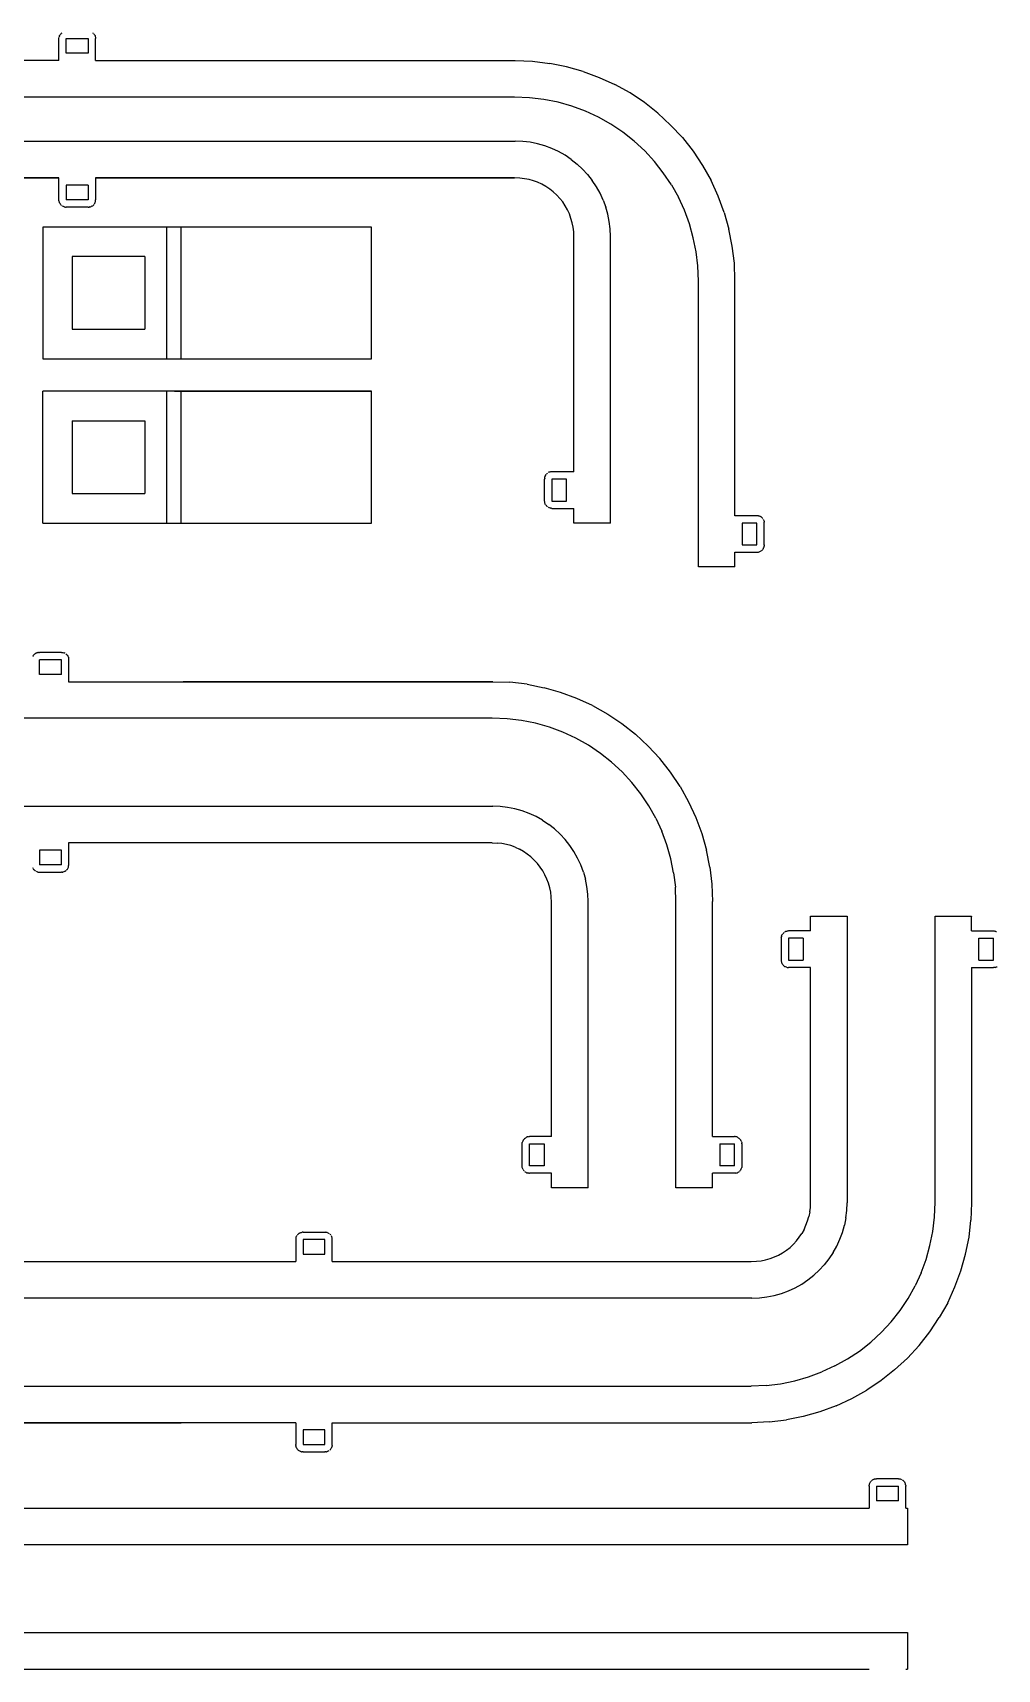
# Model space of a CAD drawing. Extents: x 317 to 717, y -631 to 169.
# Drawn here: x 384.3 to 450.1, y -44.5 to 67.1 of the extents above; entities that cross this region are included whole.
import ezdxf

# ---------------------------------------------------------------- set-up
doc = ezdxf.new("R2010")
doc.units = 0
doc.header["$MEASUREMENT"] = 0
doc.layers.get('0').update_dxf_attribs({"linetype": 'CONTINUOUS'})

msp = doc.modelspace()

# ---------------------------------------------------------------- linework, layer by layer
at = {"color": 1}
for p, q in [((388.55, 57.25), (388.55, 55.75)), ((384.94, 53.89), (384.94, 44.89)), ((407.38, 53.89), (384.94, 53.89)), ((407.38, 53.89), (393.94, 53.89)), ((407.38, 44.89), (407.38, 53.89)), ((386.96, 51.87), (386.96, 46.92)), ((391.91, 51.87), (386.96, 51.87)), ((391.91, 51.87), (391.91, 46.92)), ((386.96, 46.92), (391.91, 46.92)), ((384.94, 44.89), (407.38, 44.89)), ((407.38, 42.69), (384.94, 42.69)), ((384.94, 33.69), (384.94, 42.69)), ((393.94, 42.69), (407.38, 42.69)), ((407.38, 33.69), (407.38, 42.69)), ((386.96, 40.66), (391.91, 40.66)), ((386.96, 40.66), (386.96, 35.71)), ((391.91, 40.66), (391.91, 35.71)), ((421.2, 37.19), (419.7, 37.19)), ((433.7, 34.19), (432.2, 34.19)), ((386.71, 24.36), (386.71, 22.86)), ((386.71, 11.86), (386.71, 10.36)), ((437.36, 5.85), (435.86, 5.85)), ((437.36, 3.35), (435.86, 3.35)), ((419.67, -8.19), (418.17, -8.19)), ((419.67, -10.69), (418.17, -10.69)), ((432.17, -10.69), (430.67, -10.69)), ((402.21, -15.21), (402.21, -16.71)), ((402.21, -27.71), (402.21, -29.21)), ((441.36, -32.04), (441.36, -33.54))]:
    msp.add_line(p, q, dxfattribs=at)
at = {"color": 5}
for p, q in [((393.38, 53.89), (393.38, 44.89)), ((394.38, 44.89), (394.38, 53.89)), ((393.38, 42.69), (393.38, 33.69)), ((394.38, 33.69), (394.38, 42.69))]:
    msp.add_line(p, q, dxfattribs=at)
at = {"color": 1}
for points in [[(386.15, 67.04), (386.12, 67)], [(386.18, 67.08), (386.15, 67.04)], [(386.22, 67.12), (386.18, 67.08)], [(386.22, 67.12), (386.26, 67.15)], [(388.34, 67.15), (388.39, 67.12)], [(388.46, 67.04), (388.42, 67.08)], [(388.46, 67.04), (388.48, 67)], [(386.05, 66.8), (386.06, 66.85)], [(386.05, 66.75), (386.05, 66.8)], [(386.05, 65.25), (386.05, 66.75)], [(386.08, 66.9), (386.06, 66.85)], [(386.08, 66.9), (386.09, 66.95)], [(386.12, 67), (386.09, 66.95)], [(386.55, 65.75), (386.55, 66.75)], [(386.55, 66.75), (388.05, 66.75)], [(388.05, 66.75), (388.05, 65.75)], [(388.48, 67), (388.51, 66.95)], [(388.51, 66.95), (388.53, 66.9)], [(388.53, 66.9), (388.54, 66.85)], [(388.54, 66.85), (388.55, 66.8)], [(388.55, 66.8), (388.55, 66.75)], [(388.55, 65.25), (388.55, 66.75)], [(386.05, 65.25), (357.1, 65.25)], [(388.05, 65.75), (386.55, 65.75)], [(388.55, 65.25), (417.2, 65.25)], [(417.2, 65.25), (418.38, 65.2)], [(418.38, 65.2), (419.55, 65.06)], [(420.7, 64.83), (419.55, 65.06)], [(421.84, 64.51), (420.7, 64.83)], [(421.84, 64.51), (422.94, 64.1)], [(422.94, 64.1), (424.01, 63.61)], [(417.15, 62.75), (357.15, 62.75)], [(418.18, 62.71), (417.15, 62.75)], [(419.16, 62.59), (418.18, 62.71)], [(420.12, 62.4), (419.16, 62.59)], [(425.04, 63.04), (424.01, 63.61)], [(426.02, 62.38), (425.04, 63.04)], [(421.06, 62.13), (420.12, 62.4)], [(421.99, 61.79), (421.06, 62.13)], [(422.88, 61.38), (421.99, 61.79)], [(426.94, 61.65), (426.02, 62.38)], [(426.94, 61.65), (427.81, 60.85)], [(423.73, 60.9), (422.88, 61.38)], [(424.55, 60.36), (423.73, 60.9)], [(425.32, 59.75), (424.55, 60.36)], [(428.61, 59.99), (427.81, 60.85)], [(357.1, 59.75), (417.2, 59.75)], [(417.71, 59.73), (417.2, 59.75)], [(418.22, 59.67), (417.71, 59.73)], [(418.72, 59.57), (418.22, 59.67)], [(419.21, 59.43), (418.72, 59.57)], [(419.69, 59.25), (419.21, 59.43)], [(420.15, 59.04), (419.69, 59.25)], [(426.04, 59.08), (425.32, 59.75)], [(428.61, 59.99), (429.34, 59.06)], [(420.6, 58.79), (420.15, 59.04)], [(421.02, 58.5), (420.6, 58.79)], [(421.02, 58.5), (421.42, 58.19)], [(421.8, 57.84), (421.42, 58.19)], [(426.71, 58.36), (426.04, 59.08)], [(427.31, 57.59), (426.71, 58.36)], [(429.34, 59.06), (429.99, 58.08)], [(429.99, 58.08), (430.57, 57.06)], [(357.15, 57.25), (386.05, 57.25)], [(386.05, 57.25), (357.15, 57.24)], [(386.05, 55.75), (386.05, 57.25)], [(388.55, 57.25), (417.15, 57.25)], [(417.15, 57.25), (388.55, 57.25)], [(417.52, 57.23), (417.15, 57.25)], [(417.83, 57.19), (417.52, 57.23)], [(418.14, 57.13), (417.83, 57.19)], [(418.44, 57.05), (418.14, 57.13)], [(418.73, 56.94), (418.44, 57.05)], [(422.14, 57.47), (421.8, 57.84)], [(422.14, 57.47), (422.46, 57.07)], [(422.74, 56.64), (422.46, 57.07)], [(427.86, 56.78), (427.31, 57.59)], [(431.06, 55.99), (430.57, 57.06)], [(388.05, 56.75), (386.55, 56.75)], [(386.55, 56.75), (386.55, 55.75)], [(388.05, 56.75), (388.05, 55.75)], [(419.02, 56.81), (418.73, 56.94)], [(419.29, 56.65), (419.02, 56.81)], [(419.55, 56.48), (419.29, 56.65)], [(419.8, 56.29), (419.55, 56.48)], [(419.8, 56.29), (420.03, 56.07)], [(420.24, 55.84), (420.03, 56.07)], [(422.99, 56.2), (422.74, 56.64)], [(423.21, 55.73), (422.99, 56.2)], [(427.86, 56.78), (428.34, 55.92)], [(428.75, 55.03), (428.34, 55.92)], [(431.47, 54.88), (431.06, 55.99)], [(386.05, 55.69), (386.05, 55.75)], [(386.06, 55.64), (386.05, 55.69)], [(386.08, 55.59), (386.06, 55.64)], [(386.09, 55.54), (386.08, 55.59)], [(386.12, 55.5), (386.09, 55.54)], [(386.15, 55.45), (386.12, 55.5)], [(386.18, 55.41), (386.15, 55.45)], [(386.22, 55.37), (386.18, 55.41)], [(386.26, 55.34), (386.3, 55.31)], [(386.35, 55.29), (386.3, 55.31)], [(386.4, 55.27), (386.35, 55.29)], [(386.4, 55.27), (386.45, 55.26)], [(386.45, 55.26), (386.5, 55.25)], [(386.5, 55.25), (386.55, 55.25)], [(388.05, 55.75), (386.55, 55.75)], [(388.05, 55.25), (386.55, 55.25)], [(388.05, 55.25), (388.1, 55.25)], [(388.16, 55.26), (388.1, 55.25)], [(388.16, 55.26), (388.21, 55.27)], [(388.21, 55.27), (388.25, 55.29)], [(388.3, 55.31), (388.25, 55.29)], [(388.3, 55.31), (388.35, 55.34)], [(388.35, 55.34), (388.39, 55.37)], [(388.39, 55.37), (388.42, 55.41)], [(388.42, 55.41), (388.46, 55.45)], [(388.48, 55.5), (388.46, 55.45)], [(388.51, 55.54), (388.48, 55.5)], [(388.51, 55.54), (388.53, 55.59)], [(388.53, 55.59), (388.54, 55.64)], [(388.54, 55.64), (388.55, 55.69)], [(388.55, 55.69), (388.55, 55.75)], [(420.44, 55.6), (420.24, 55.84)], [(420.61, 55.33), (420.44, 55.6)], [(420.76, 55.06), (420.61, 55.33)], [(420.9, 54.78), (420.76, 55.06)], [(421, 54.48), (420.9, 54.78)], [(423.21, 55.73), (423.38, 55.25)], [(423.52, 54.76), (423.38, 55.25)], [(423.62, 54.26), (423.52, 54.76)], [(429.09, 54.11), (428.75, 55.03)], [(431.47, 54.88), (431.79, 53.75)], [(421.09, 54.18), (421, 54.48)], [(421.15, 53.87), (421.09, 54.18)], [(421.19, 53.56), (421.15, 53.87)], [(423.68, 53.76), (423.62, 54.26)], [(423.7, 53.25), (423.68, 53.76)], [(429.35, 53.16), (429.09, 54.11)], [(432.02, 52.59), (431.79, 53.75)], [(421.2, 53.2), (421.19, 53.56)], [(421.2, 37.19), (421.2, 53.2)], [(423.7, 33.69), (423.7, 53.25)], [(429.55, 52.2), (429.35, 53.16)], [(432.16, 51.42), (432.02, 52.59)], [(429.66, 51.23), (429.55, 52.2)], [(432.2, 50.25), (432.16, 51.42)], [(429.7, 50.2), (429.66, 51.23)], [(429.7, 30.69), (429.7, 50.2)], [(432.2, 34.19), (432.2, 50.25)], [(419.25, 36.9), (419.23, 36.85)], [(419.25, 36.9), (419.27, 36.94)], [(419.27, 36.94), (419.3, 36.99)], [(419.37, 37.06), (419.33, 37.03)], [(419.41, 37.1), (419.37, 37.06)], [(419.5, 37.15), (419.45, 37.13)], [(419.55, 37.17), (419.5, 37.15)], [(419.6, 37.18), (419.55, 37.17)], [(419.65, 37.19), (419.6, 37.18)], [(419.7, 37.19), (419.65, 37.19)], [(419.21, 36.74), (419.2, 36.69)], [(419.2, 35.19), (419.2, 36.69)], [(419.21, 36.8), (419.23, 36.85)], [(419.21, 36.74), (419.21, 36.8)], [(420.7, 36.69), (419.7, 36.69)], [(419.7, 36.69), (419.7, 35.19)], [(420.7, 35.19), (420.7, 36.69)], [(386.96, 35.71), (391.91, 35.71)], [(419.21, 35.14), (419.2, 35.19)], [(419.21, 35.09), (419.21, 35.14)], [(419.23, 35.04), (419.21, 35.09)], [(419.25, 34.99), (419.23, 35.04)], [(419.27, 34.94), (419.25, 34.99)], [(419.27, 34.94), (419.3, 34.9)], [(419.3, 34.9), (419.33, 34.86)], [(419.37, 34.82), (419.33, 34.86)], [(419.37, 34.82), (419.41, 34.79)], [(419.45, 34.76), (419.5, 34.74)], [(419.55, 34.72), (419.5, 34.74)], [(419.55, 34.72), (419.6, 34.7)], [(419.65, 34.7), (419.6, 34.7)], [(419.7, 34.69), (419.65, 34.7)], [(419.7, 35.19), (420.7, 35.19)], [(419.7, 34.69), (421.2, 34.69)], [(421.2, 33.69), (421.2, 34.69)], [(384.94, 33.69), (407.38, 33.69)], [(423.7, 33.69), (421.2, 33.69)], [(432.7, 33.69), (432.7, 32.19)], [(433.7, 33.69), (432.7, 33.69)], [(433.75, 34.19), (433.7, 34.19)], [(433.7, 32.19), (433.7, 33.69)], [(433.81, 34.18), (433.75, 34.19)], [(433.81, 34.18), (433.86, 34.17)], [(433.86, 34.17), (433.91, 34.15)], [(433.91, 34.15), (433.95, 34.13)], [(434, 34.1), (433.95, 34.13)], [(434.04, 34.06), (434, 34.1)], [(434.07, 34.03), (434.04, 34.06)], [(434.11, 33.99), (434.07, 34.03)], [(434.16, 33.9), (434.14, 33.94)], [(434.16, 33.9), (434.18, 33.85)], [(434.18, 33.85), (434.19, 33.8)], [(434.19, 33.8), (434.2, 33.75)], [(434.2, 33.69), (434.2, 33.75)], [(434.2, 32.19), (434.2, 33.69)], [(432.2, 30.69), (432.2, 31.69)], [(432.2, 31.69), (433.7, 31.69)], [(432.7, 32.19), (433.7, 32.19)], [(433.7, 31.69), (433.75, 31.7)], [(433.75, 31.7), (433.81, 31.7)], [(433.81, 31.7), (433.86, 31.72)], [(433.86, 31.72), (433.91, 31.74)], [(433.91, 31.74), (433.95, 31.76)], [(433.95, 31.76), (434, 31.79)], [(434.04, 31.82), (434, 31.79)], [(434.04, 31.82), (434.07, 31.86)], [(434.11, 31.9), (434.07, 31.86)], [(434.14, 31.94), (434.11, 31.9)], [(434.14, 31.94), (434.16, 31.99)], [(434.18, 32.04), (434.16, 31.99)], [(434.19, 32.09), (434.18, 32.04)], [(434.19, 32.09), (434.2, 32.14)], [(434.2, 32.19), (434.2, 32.14)], [(432.2, 30.69), (429.7, 30.69)], [(384.28, 24.61), (384.26, 24.57)], [(384.28, 24.61), (384.31, 24.66)], [(384.34, 24.7), (384.31, 24.66)], [(384.38, 24.74), (384.34, 24.7)], [(384.42, 24.77), (384.38, 24.74)], [(384.46, 24.8), (384.42, 24.77)], [(384.51, 24.82), (384.46, 24.8)], [(384.51, 24.82), (384.56, 24.84)], [(384.61, 24.85), (384.56, 24.84)], [(384.66, 24.86), (384.61, 24.85)], [(384.66, 24.86), (384.71, 24.86)], [(386.21, 24.86), (384.71, 24.86)], [(386.21, 24.86), (386.27, 24.86)], [(386.27, 24.86), (386.32, 24.85)], [(386.32, 24.85), (386.37, 24.84)], [(386.37, 24.84), (386.42, 24.82)], [(386.46, 24.8), (386.42, 24.82)], [(386.51, 24.77), (386.55, 24.74)], [(386.58, 24.7), (386.55, 24.74)], [(386.58, 24.7), (386.62, 24.66)], [(386.62, 24.66), (386.65, 24.61)], [(386.65, 24.61), (386.67, 24.57)], [(384.71, 23.36), (384.71, 24.36)], [(386.21, 24.36), (384.71, 24.36)], [(386.21, 23.36), (386.21, 24.36)], [(386.67, 24.57), (386.69, 24.52)], [(386.69, 24.52), (386.7, 24.47)], [(386.7, 24.47), (386.71, 24.42)], [(386.71, 24.42), (386.71, 24.36)], [(386.21, 23.36), (384.71, 23.36)], [(386.71, 22.86), (415.67, 22.86)], [(415.67, 22.86), (394.52, 22.86)], [(415.67, 22.86), (416.84, 22.82)], [(418.01, 22.68), (416.84, 22.82)], [(418.01, 22.68), (419.17, 22.45)], [(420.3, 22.13), (419.17, 22.45)], [(421.41, 21.72), (420.3, 22.13)], [(422.48, 21.23), (421.41, 21.72)], [(422.48, 21.23), (423.51, 20.65)], [(415.62, 20.36), (355.61, 20.36)], [(416.65, 20.32), (415.62, 20.36)], [(417.62, 20.21), (416.65, 20.32)], [(418.59, 20.02), (417.62, 20.21)], [(423.51, 20.65), (424.48, 20)], [(419.53, 19.75), (418.59, 20.02)], [(420.45, 19.41), (419.53, 19.75)], [(421.34, 19), (420.45, 19.41)], [(422.2, 18.52), (421.34, 19)], [(424.48, 20), (425.41, 19.27)], [(425.41, 19.27), (426.27, 18.47)], [(423.01, 17.97), (422.2, 18.52)], [(423.78, 17.37), (423.01, 17.97)], [(426.27, 18.47), (427.07, 17.61)], [(424.51, 16.7), (423.78, 17.37)], [(427.8, 16.68), (427.07, 17.61)], [(425.17, 15.98), (424.51, 16.7)], [(425.78, 15.21), (425.17, 15.98)], [(428.46, 15.7), (427.8, 16.68)], [(428.46, 15.7), (429.03, 14.67)], [(426.32, 14.39), (425.78, 15.21)], [(429.03, 14.67), (429.53, 13.6)], [(355.56, 14.36), (415.67, 14.36)], [(416.18, 14.34), (415.67, 14.36)], [(416.68, 14.28), (416.18, 14.34)], [(417.18, 14.18), (416.68, 14.28)], [(417.68, 14.05), (417.18, 14.18)], [(418.16, 13.87), (417.68, 14.05)], [(418.62, 13.66), (418.16, 13.87)], [(419.06, 13.41), (418.62, 13.66)], [(419.06, 13.41), (419.49, 13.12)], [(426.8, 13.54), (426.32, 14.39)], [(426.8, 13.54), (427.21, 12.65)], [(429.53, 13.6), (429.93, 12.5)], [(419.89, 12.81), (419.49, 13.12)], [(420.26, 12.46), (419.89, 12.81)], [(420.26, 12.46), (420.61, 12.08)], [(427.55, 11.73), (427.21, 12.65)], [(429.93, 12.5), (430.25, 11.37)], [(386.21, 11.36), (384.71, 11.36)], [(384.71, 11.36), (384.71, 10.36)], [(386.21, 10.36), (386.21, 11.36)], [(415.62, 11.86), (386.71, 11.86)], [(415.62, 11.86), (404.88, 11.86)], [(415.62, 11.86), (415.98, 11.85)], [(416.29, 11.81), (415.98, 11.85)], [(416.6, 11.75), (416.29, 11.81)], [(416.9, 11.67), (416.6, 11.75)], [(417.2, 11.56), (416.9, 11.67)], [(417.2, 11.56), (417.48, 11.43)], [(417.76, 11.27), (417.48, 11.43)], [(418.02, 11.1), (417.76, 11.27)], [(420.93, 11.68), (420.61, 12.08)], [(421.21, 11.26), (420.93, 11.68)], [(421.46, 10.81), (421.21, 11.26)], [(427.82, 10.78), (427.55, 11.73)], [(430.48, 10.21), (430.25, 11.37)], [(384.28, 10.11), (384.26, 10.16)], [(384.28, 10.11), (384.31, 10.07)], [(384.34, 10.03), (384.31, 10.07)], [(386.21, 10.36), (384.71, 10.36)], [(386.58, 10.03), (386.62, 10.07)], [(386.62, 10.07), (386.65, 10.11)], [(386.65, 10.11), (386.67, 10.16)], [(386.67, 10.16), (386.69, 10.21)], [(386.69, 10.21), (386.7, 10.26)], [(386.7, 10.26), (386.71, 10.31)], [(386.71, 10.36), (386.71, 10.31)], [(418.26, 10.9), (418.02, 11.1)], [(418.49, 10.69), (418.26, 10.9)], [(418.49, 10.69), (418.71, 10.46)], [(418.9, 10.21), (418.71, 10.46)], [(419.08, 9.95), (418.9, 10.21)], [(421.67, 10.35), (421.46, 10.81)], [(421.85, 9.87), (421.67, 10.35)], [(428.01, 9.82), (427.82, 10.78)], [(430.48, 10.21), (430.62, 9.04)], [(384.38, 9.99), (384.34, 10.03)], [(384.42, 9.96), (384.38, 9.99)], [(384.46, 9.93), (384.42, 9.96)], [(384.56, 9.89), (384.51, 9.91)], [(384.61, 9.87), (384.56, 9.89)], [(384.61, 9.87), (384.66, 9.87)], [(384.66, 9.87), (384.71, 9.86)], [(384.71, 9.86), (386.21, 9.86)], [(386.27, 9.87), (386.21, 9.86)], [(386.27, 9.87), (386.32, 9.87)], [(386.37, 9.89), (386.32, 9.87)], [(386.42, 9.91), (386.37, 9.89)], [(386.46, 9.93), (386.42, 9.91)], [(386.46, 9.93), (386.51, 9.96)], [(386.51, 9.96), (386.55, 9.99)], [(386.58, 10.03), (386.55, 9.99)], [(419.23, 9.68), (419.08, 9.95)], [(419.36, 9.39), (419.23, 9.68)], [(419.47, 9.1), (419.36, 9.39)], [(419.56, 8.8), (419.47, 9.1)], [(421.85, 9.87), (421.99, 9.38)], [(422.09, 8.88), (421.99, 9.38)], [(428.01, 9.82), (428.13, 8.84)], [(430.62, 9.04), (430.67, 7.86)], [(419.62, 8.49), (419.56, 8.8)], [(419.65, 8.18), (419.62, 8.49)], [(419.67, 7.81), (419.65, 8.18)], [(422.15, 8.37), (422.09, 8.88)], [(422.17, 7.86), (422.15, 8.37)], [(422.17, -11.69), (422.17, 7.86)], [(428.17, 7.81), (428.13, 8.84)], [(430.67, -8.19), (430.67, 7.86)], [(419.67, -8.19), (419.67, 7.81)], [(428.17, -11.69), (428.17, 7.81)], [(437.36, 6.84), (437.36, 6.85)], [(437.36, 5.85), (437.36, 6.85)], [(437.36, 6.85), (439.86, 6.85)], [(439.86, 6.85), (439.86, -12.71)], [(445.86, -12.66), (445.86, 6.85)], [(445.86, 6.85), (448.36, 6.85)], [(448.36, 5.85), (448.36, 6.85)], [(448.36, 6.85), (448.36, 6.84)], [(435.4, 5.55), (435.43, 5.6)], [(435.43, 5.6), (435.46, 5.64)], [(435.49, 5.68), (435.46, 5.64)], [(435.49, 5.68), (435.53, 5.72)], [(435.53, 5.72), (435.57, 5.75)], [(435.61, 5.78), (435.66, 5.8)], [(435.71, 5.82), (435.66, 5.8)], [(435.76, 5.84), (435.71, 5.82)], [(435.81, 5.84), (435.76, 5.84)], [(435.86, 5.85), (435.81, 5.84)], [(436.86, 5.85), (436.86, 5.85)], [(437.36, 5.85), (437.36, 5.85)], [(448.36, 5.85), (449.86, 5.85)], [(449.86, 5.85), (449.91, 5.84)], [(449.96, 5.84), (449.91, 5.84)], [(449.96, 5.84), (450.01, 5.82)], [(450.01, 5.82), (450.06, 5.8)], [(435.36, 5.4), (435.37, 5.45)], [(435.36, 5.4), (435.36, 5.35)], [(435.36, 5.35), (435.36, 3.85)], [(435.38, 5.5), (435.37, 5.45)], [(435.38, 5.5), (435.4, 5.55)], [(436.86, 5.35), (435.86, 5.35)], [(435.86, 5.35), (435.86, 3.85)], [(436.86, 5.35), (436.86, 3.85)], [(448.86, 3.85), (448.86, 5.35)], [(448.86, 5.35), (449.86, 5.35)], [(449.86, 3.85), (449.86, 5.35)], [(435.36, 3.85), (435.36, 3.79)], [(435.36, 3.79), (435.37, 3.74)], [(435.37, 3.74), (435.38, 3.69)], [(435.38, 3.69), (435.4, 3.64)], [(435.43, 3.6), (435.4, 3.64)], [(435.43, 3.6), (435.46, 3.55)], [(435.49, 3.51), (435.46, 3.55)], [(435.49, 3.51), (435.53, 3.47)], [(435.57, 3.44), (435.53, 3.47)], [(435.61, 3.41), (435.57, 3.44)], [(435.66, 3.39), (435.61, 3.41)], [(435.71, 3.37), (435.66, 3.39)], [(435.71, 3.37), (435.76, 3.36)], [(435.76, 3.36), (435.81, 3.35)], [(435.86, 3.85), (436.86, 3.85)], [(448.86, 3.85), (449.86, 3.85)], [(449.96, 3.36), (449.91, 3.35)], [(449.96, 3.36), (450.01, 3.37)], [(450.01, 3.37), (450.06, 3.39)], [(450.06, 3.39), (450.11, 3.41)], [(435.81, 3.35), (435.86, 3.35)], [(437.36, 3.35), (437.36, 3.35)], [(437.36, -12.66), (437.36, 3.35)], [(448.36, 3.35), (449.86, 3.35)], [(448.36, 3.35), (448.36, -12.71)], [(449.91, 3.35), (449.86, 3.35)], [(417.67, -8.64), (417.68, -8.59)], [(417.67, -8.69), (417.67, -8.64)], [(417.67, -10.19), (417.67, -8.69)], [(417.69, -8.54), (417.68, -8.59)], [(417.71, -8.49), (417.69, -8.54)], [(417.73, -8.44), (417.71, -8.49)], [(417.76, -8.4), (417.73, -8.44)], [(417.8, -8.36), (417.76, -8.4)], [(417.83, -8.32), (417.8, -8.36)], [(417.83, -8.32), (417.87, -8.29)], [(417.87, -8.29), (417.92, -8.26)], [(417.92, -8.26), (417.96, -8.23)], [(418.01, -8.21), (417.96, -8.23)], [(418.06, -8.2), (418.01, -8.21)], [(418.06, -8.2), (418.12, -8.19)], [(418.12, -8.19), (418.17, -8.19)], [(418.17, -8.69), (419.17, -8.69)], [(418.17, -10.19), (418.17, -8.69)], [(419.17, -8.69), (419.17, -10.19)], [(430.67, -8.19), (432.17, -8.19)], [(431.17, -8.69), (432.17, -8.69)], [(431.17, -8.69), (431.17, -10.19)], [(432.22, -8.19), (432.17, -8.19)], [(432.17, -10.19), (432.17, -8.69)], [(432.27, -8.2), (432.22, -8.19)], [(432.32, -8.21), (432.27, -8.2)], [(432.37, -8.23), (432.32, -8.21)], [(432.37, -8.23), (432.42, -8.26)], [(432.42, -8.26), (432.46, -8.29)], [(432.54, -8.36), (432.5, -8.32)], [(432.57, -8.4), (432.54, -8.36)], [(432.6, -8.44), (432.57, -8.4)], [(432.62, -8.49), (432.6, -8.44)], [(432.62, -8.49), (432.64, -8.54)], [(432.64, -8.54), (432.66, -8.59)], [(432.66, -8.59), (432.66, -8.64)], [(432.67, -8.69), (432.66, -8.64)], [(432.67, -8.69), (432.67, -10.19)], [(417.67, -10.24), (417.67, -10.19)], [(417.68, -10.29), (417.67, -10.24)], [(417.69, -10.34), (417.68, -10.29)], [(417.71, -10.39), (417.69, -10.34)], [(417.73, -10.44), (417.71, -10.39)], [(417.73, -10.44), (417.76, -10.48)], [(417.76, -10.48), (417.8, -10.52)], [(417.83, -10.56), (417.87, -10.59)], [(417.87, -10.59), (417.92, -10.62)], [(417.96, -10.65), (417.92, -10.62)], [(417.96, -10.65), (418.01, -10.67)], [(418.06, -10.68), (418.01, -10.67)], [(418.12, -10.69), (418.06, -10.68)], [(418.12, -10.69), (418.17, -10.69)], [(419.17, -10.19), (418.17, -10.19)], [(419.67, -11.69), (419.67, -10.69)], [(430.67, -11.69), (430.67, -10.69)], [(432.17, -10.19), (431.17, -10.19)], [(432.22, -10.69), (432.17, -10.69)], [(432.27, -10.68), (432.22, -10.69)], [(432.27, -10.68), (432.32, -10.67)], [(432.32, -10.67), (432.37, -10.65)], [(432.42, -10.62), (432.37, -10.65)], [(432.42, -10.62), (432.46, -10.59)], [(432.46, -10.59), (432.5, -10.56)], [(432.54, -10.52), (432.5, -10.56)], [(432.57, -10.48), (432.54, -10.52)], [(432.6, -10.44), (432.57, -10.48)], [(432.6, -10.44), (432.62, -10.39)], [(432.62, -10.39), (432.64, -10.34)], [(432.64, -10.34), (432.66, -10.29)], [(432.67, -10.19), (432.66, -10.24)], [(432.66, -10.24), (432.66, -10.29)], [(422.17, -11.69), (419.67, -11.69)], [(430.67, -11.69), (428.17, -11.69)], [(437.31, -13.33), (437.25, -13.64)], [(437.31, -13.33), (437.35, -13.02)], [(437.35, -13.02), (437.36, -12.66)], [(439.78, -13.72), (439.84, -13.22)], [(439.84, -13.22), (439.86, -12.71)], [(445.82, -13.69), (445.86, -12.66)], [(448.36, -12.71), (448.31, -13.88)], [(436.92, -14.52), (437.05, -14.24)], [(437.05, -14.24), (437.16, -13.94)], [(437.16, -13.94), (437.25, -13.64)], [(439.54, -14.72), (439.68, -14.22)], [(439.78, -13.72), (439.68, -14.22)], [(445.7, -14.66), (445.82, -13.69)], [(448.18, -15.05), (448.31, -13.88)], [(402.22, -15.1), (402.21, -15.16)], [(402.21, -15.16), (402.21, -15.21)], [(402.23, -15.05), (402.22, -15.1)], [(402.25, -15), (402.23, -15.05)], [(402.28, -14.96), (402.25, -15)], [(402.28, -14.96), (402.3, -14.91)], [(402.34, -14.87), (402.37, -14.84)], [(402.42, -14.8), (402.37, -14.84)], [(402.46, -14.77), (402.42, -14.8)], [(402.46, -14.77), (402.51, -14.75)], [(402.51, -14.75), (402.55, -14.73)], [(402.55, -14.73), (402.61, -14.72)], [(402.61, -14.72), (402.66, -14.71)], [(402.71, -14.71), (402.66, -14.71)], [(402.71, -14.71), (404.21, -14.71)], [(402.71, -15.21), (402.71, -16.21)], [(404.21, -15.21), (402.71, -15.21)], [(404.21, -14.71), (404.26, -14.71)], [(404.21, -16.21), (404.21, -15.21)], [(404.31, -14.72), (404.26, -14.71)], [(404.36, -14.73), (404.31, -14.72)], [(404.41, -14.75), (404.36, -14.73)], [(404.41, -14.75), (404.46, -14.77)], [(404.46, -14.77), (404.5, -14.8)], [(404.54, -14.84), (404.58, -14.87)], [(404.61, -14.91), (404.58, -14.87)], [(404.64, -14.96), (404.67, -15)], [(404.68, -15.05), (404.67, -15)], [(404.7, -15.1), (404.68, -15.05)], [(404.71, -15.16), (404.7, -15.1)], [(404.71, -15.21), (404.71, -15.16)], [(404.71, -16.71), (404.71, -15.21)], [(435.96, -15.75), (436.19, -15.53)], [(436.19, -15.53), (436.4, -15.3)], [(436.4, -15.3), (436.59, -15.06)], [(436.59, -15.06), (436.77, -14.8)], [(436.92, -14.52), (436.77, -14.8)], [(439.15, -15.66), (439.37, -15.19)], [(439.37, -15.19), (439.54, -14.72)], [(445.25, -16.57), (445.51, -15.62)], [(445.51, -15.62), (445.7, -14.66)], [(447.95, -16.21), (448.18, -15.05)], [(373.3, -16.71), (402.21, -16.71)], [(402.71, -16.21), (404.21, -16.21)], [(404.71, -16.71), (433.31, -16.71)], [(433.31, -16.71), (433.67, -16.69)], [(433.67, -16.69), (433.99, -16.66)], [(433.99, -16.66), (434.29, -16.59)], [(434.29, -16.59), (434.6, -16.51)], [(434.6, -16.51), (434.89, -16.4)], [(434.89, -16.4), (435.18, -16.27)], [(435.18, -16.27), (435.45, -16.12)], [(435.45, -16.12), (435.71, -15.94)], [(435.71, -15.94), (435.96, -15.75)], [(438.62, -16.53), (438.3, -16.93)], [(438.9, -16.1), (438.62, -16.53)], [(438.9, -16.1), (439.15, -15.66)], [(444.91, -17.49), (445.25, -16.57)], [(447.63, -17.34), (447.95, -16.21)], [(437.18, -17.97), (437.58, -17.65)], [(437.96, -17.3), (437.58, -17.65)], [(438.3, -16.93), (437.96, -17.3)], [(444.91, -17.49), (444.5, -18.38)], [(447.22, -18.45), (447.63, -17.34)], [(434.88, -19.03), (435.37, -18.89)], [(435.37, -18.89), (435.85, -18.71)], [(435.85, -18.71), (436.31, -18.5)], [(436.31, -18.5), (436.76, -18.25)], [(436.76, -18.25), (437.18, -17.97)], [(444.02, -19.24), (444.5, -18.38)], [(446.73, -19.52), (447.22, -18.45)], [(433.36, -19.21), (373.25, -19.21)], [(433.36, -19.21), (433.87, -19.19)], [(433.87, -19.19), (434.38, -19.13)], [(434.38, -19.13), (434.88, -19.03)], [(442.86, -20.82), (443.47, -20.05)], [(443.47, -20.05), (444.02, -19.24)], [(446.73, -19.52), (446.15, -20.54)], [(442.2, -21.54), (442.86, -20.82)], [(445.5, -21.52), (446.15, -20.54)], [(440.71, -22.82), (441.48, -22.21)], [(441.48, -22.21), (442.2, -21.54)], [(444.77, -22.45), (445.5, -21.52)], [(439.03, -23.84), (439.89, -23.36)], [(439.89, -23.36), (440.71, -22.82)], [(443.1, -24.11), (443.97, -23.31)], [(443.97, -23.31), (444.77, -22.45)], [(437.22, -24.59), (438.14, -24.25)], [(439.03, -23.84), (438.14, -24.25)], [(443.1, -24.11), (442.18, -24.84)], [(373.3, -25.21), (433.31, -25.21)], [(434.34, -25.17), (433.31, -25.21)], [(434.34, -25.17), (435.32, -25.05)], [(435.32, -25.05), (436.28, -24.86)], [(436.28, -24.86), (437.22, -24.59)], [(440.17, -26.07), (441.2, -25.5)], [(442.18, -24.84), (441.2, -25.5)], [(439.1, -26.57), (438, -26.97)], [(439.1, -26.57), (440.17, -26.07)], [(373.25, -27.71), (394.4, -27.71)], [(402.21, -27.71), (373.25, -27.71)], [(404.71, -29.21), (404.71, -27.71)], [(404.71, -27.71), (433.36, -27.71)], [(434.54, -27.66), (433.36, -27.71)], [(434.54, -27.66), (435.71, -27.52)], [(436.86, -27.29), (435.71, -27.52)], [(438, -26.97), (436.86, -27.29)], [(404.21, -28.21), (402.71, -28.21)], [(402.71, -28.21), (402.71, -29.21)], [(404.21, -29.21), (404.21, -28.21)], [(402.21, -29.26), (402.21, -29.21)], [(402.21, -29.26), (402.22, -29.31)], [(402.22, -29.31), (402.23, -29.36)], [(402.25, -29.41), (402.23, -29.36)], [(402.25, -29.41), (402.28, -29.46)], [(402.28, -29.46), (402.3, -29.5)], [(402.34, -29.54), (402.3, -29.5)], [(402.34, -29.54), (402.37, -29.58)], [(402.37, -29.58), (402.42, -29.61)], [(402.46, -29.64), (402.42, -29.61)], [(402.46, -29.64), (402.51, -29.66)], [(402.51, -29.66), (402.55, -29.68)], [(402.61, -29.7), (402.55, -29.68)], [(402.61, -29.7), (402.66, -29.7)], [(402.71, -29.71), (402.66, -29.7)], [(402.71, -29.21), (404.21, -29.21)], [(402.71, -29.71), (404.21, -29.71)], [(404.26, -29.7), (404.21, -29.71)], [(404.26, -29.7), (404.31, -29.7)], [(404.36, -29.68), (404.31, -29.7)], [(404.36, -29.68), (404.41, -29.66)], [(404.41, -29.66), (404.46, -29.64)], [(404.46, -29.64), (404.5, -29.61)], [(404.58, -29.54), (404.54, -29.58)], [(404.58, -29.54), (404.61, -29.5)], [(404.61, -29.5), (404.64, -29.46)], [(404.64, -29.46), (404.67, -29.41)], [(404.67, -29.41), (404.68, -29.36)], [(404.7, -29.31), (404.68, -29.36)], [(404.71, -29.26), (404.7, -29.31)], [(404.71, -29.26), (404.71, -29.21)], [(441.36, -32.04), (441.37, -31.99)], [(441.37, -31.99), (441.38, -31.94)], [(441.38, -31.94), (441.39, -31.89)], [(441.39, -31.89), (441.41, -31.84)], [(441.41, -31.84), (441.43, -31.79)], [(441.43, -31.79), (441.46, -31.75)], [(441.49, -31.71), (441.46, -31.75)], [(441.57, -31.64), (441.53, -31.67)], [(441.61, -31.61), (441.57, -31.64)], [(441.66, -31.58), (441.61, -31.61)], [(441.71, -31.56), (441.66, -31.58)], [(441.71, -31.56), (441.76, -31.55)], [(441.76, -31.55), (441.81, -31.54)], [(441.81, -31.54), (441.86, -31.54)], [(443.36, -31.54), (441.86, -31.54)], [(441.86, -32.04), (441.86, -33.04)], [(441.86, -32.04), (443.36, -32.04)], [(443.36, -31.54), (443.42, -31.54)], [(443.36, -33.04), (443.36, -32.04)], [(443.42, -31.54), (443.47, -31.55)], [(443.47, -31.55), (443.52, -31.56)], [(443.52, -31.56), (443.57, -31.58)], [(443.61, -31.61), (443.66, -31.64)], [(443.66, -31.64), (443.7, -31.67)], [(443.74, -31.71), (443.7, -31.67)], [(443.77, -31.75), (443.74, -31.71)], [(443.77, -31.75), (443.8, -31.79)], [(443.82, -31.84), (443.8, -31.79)], [(443.84, -31.89), (443.82, -31.84)], [(443.85, -31.94), (443.84, -31.89)], [(443.86, -31.99), (443.85, -31.94)], [(443.86, -31.99), (443.86, -32.04)], [(443.86, -33.54), (443.86, -32.04)], [(443.36, -33.04), (441.86, -33.04)], [(355.75, -33.54), (441.37, -33.54)], [(441.36, -33.54), (441.37, -33.54)], [(443.86, -33.54), (443.86, -33.54)], [(443.86, -33.54), (443.99, -33.54)], [(443.99, -33.54), (443.99, -36.04)], [(443.99, -36.04), (355.7, -36.04)], [(355.75, -42.04), (443.99, -42.04)], [(443.99, -42.04), (443.99, -44.54)], [(355.7, -44.54), (441.36, -44.54)], [(443.86, -44.54), (443.99, -44.54)]]:
    msp.add_lwpolyline(points, dxfattribs=at)

doc.saveas('drawing.dxf')
